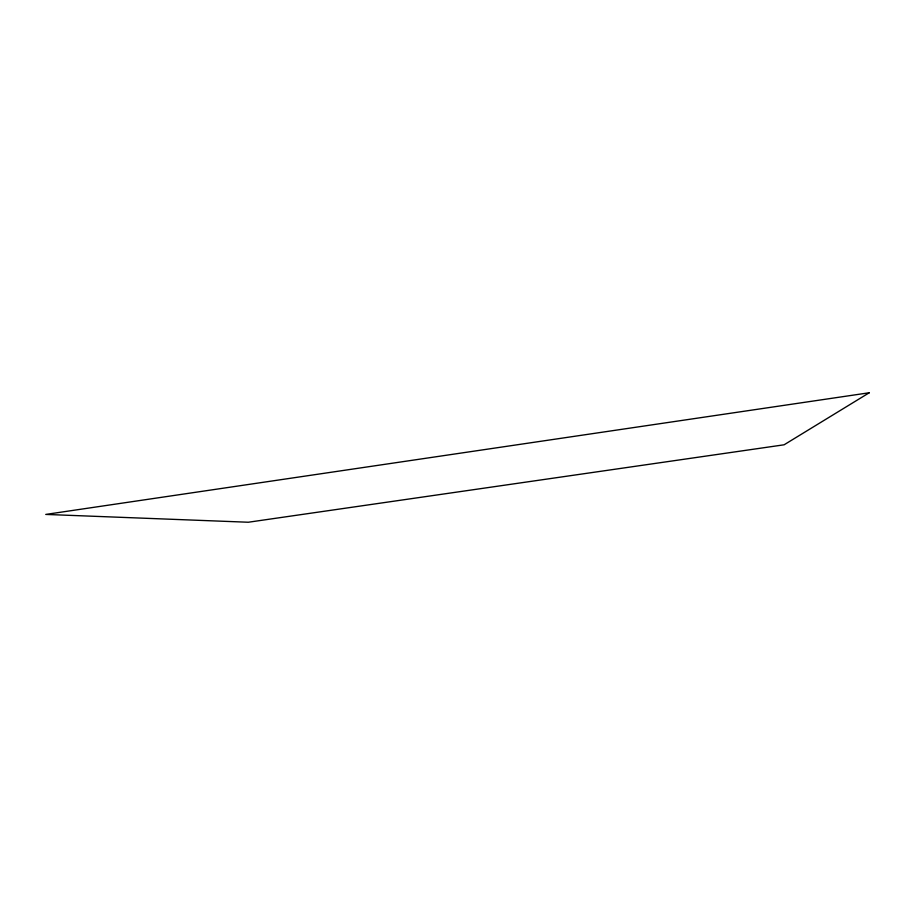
<?xml version="1.0" encoding="UTF-8"?>
<svg xmlns="http://www.w3.org/2000/svg" width="915" height="915" viewBox="0 0 915 915"><rect width="100%" height="100%" fill="white"/><g stroke="black" fill="none" stroke-linecap="round" stroke-linejoin="round"><path stroke-width="1.37" d="M869.25 392.764L784.098 444.793L248.308 522.236L45.75 514.424L869.25 392.764"/></g></svg>
